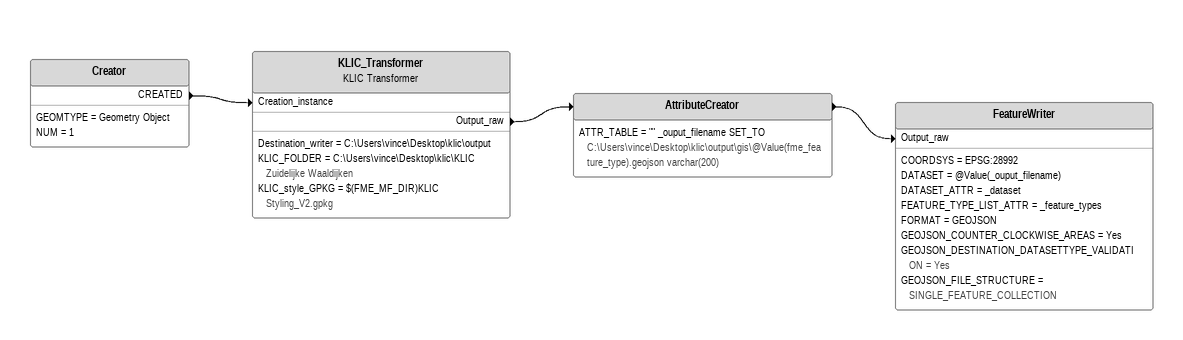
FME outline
Creator
    GEOMTYPE = Geometry Object
    NUM = 1
    CREATED -> KLIC_Transformer [Creation_instance]
KLIC_Transformer: KLIC Transformer
    Destination_writer = C:\Users\vince\Desktop\klic\output
    KLIC_FOLDER = C:\Users\vince\Desktop\klic\KLIC Zuidelijke Waaldijken
    KLIC_style_GPKG = $(FME_MF_DIR)KLIC Styling_V2.gpkg
    Output_raw -> AttributeCreator
AttributeCreator
    ATTR_TABLE = "" _ouput_filename SET_TO C:\Users\vince\Desktop\klic\output\gis\@Value(fme_feature_type).geojson varchar(200)
    -> FeatureWriter [Output_raw]
FeatureWriter
    COORDSYS = EPSG:28992
    DATASET = @Value(_ouput_filename)
    DATASET_ATTR = _dataset
    FEATURE_TYPE_LIST_ATTR = _feature_types
    FORMAT = GEOJSON
    GEOJSON_COUNTER_CLOCKWISE_AREAS = Yes
    GEOJSON_DESTINATION_DATASETTYPE_VALIDATION = Yes
    GEOJSON_FILE_STRUCTURE = SINGLE_FEATURE_COLLECTION
